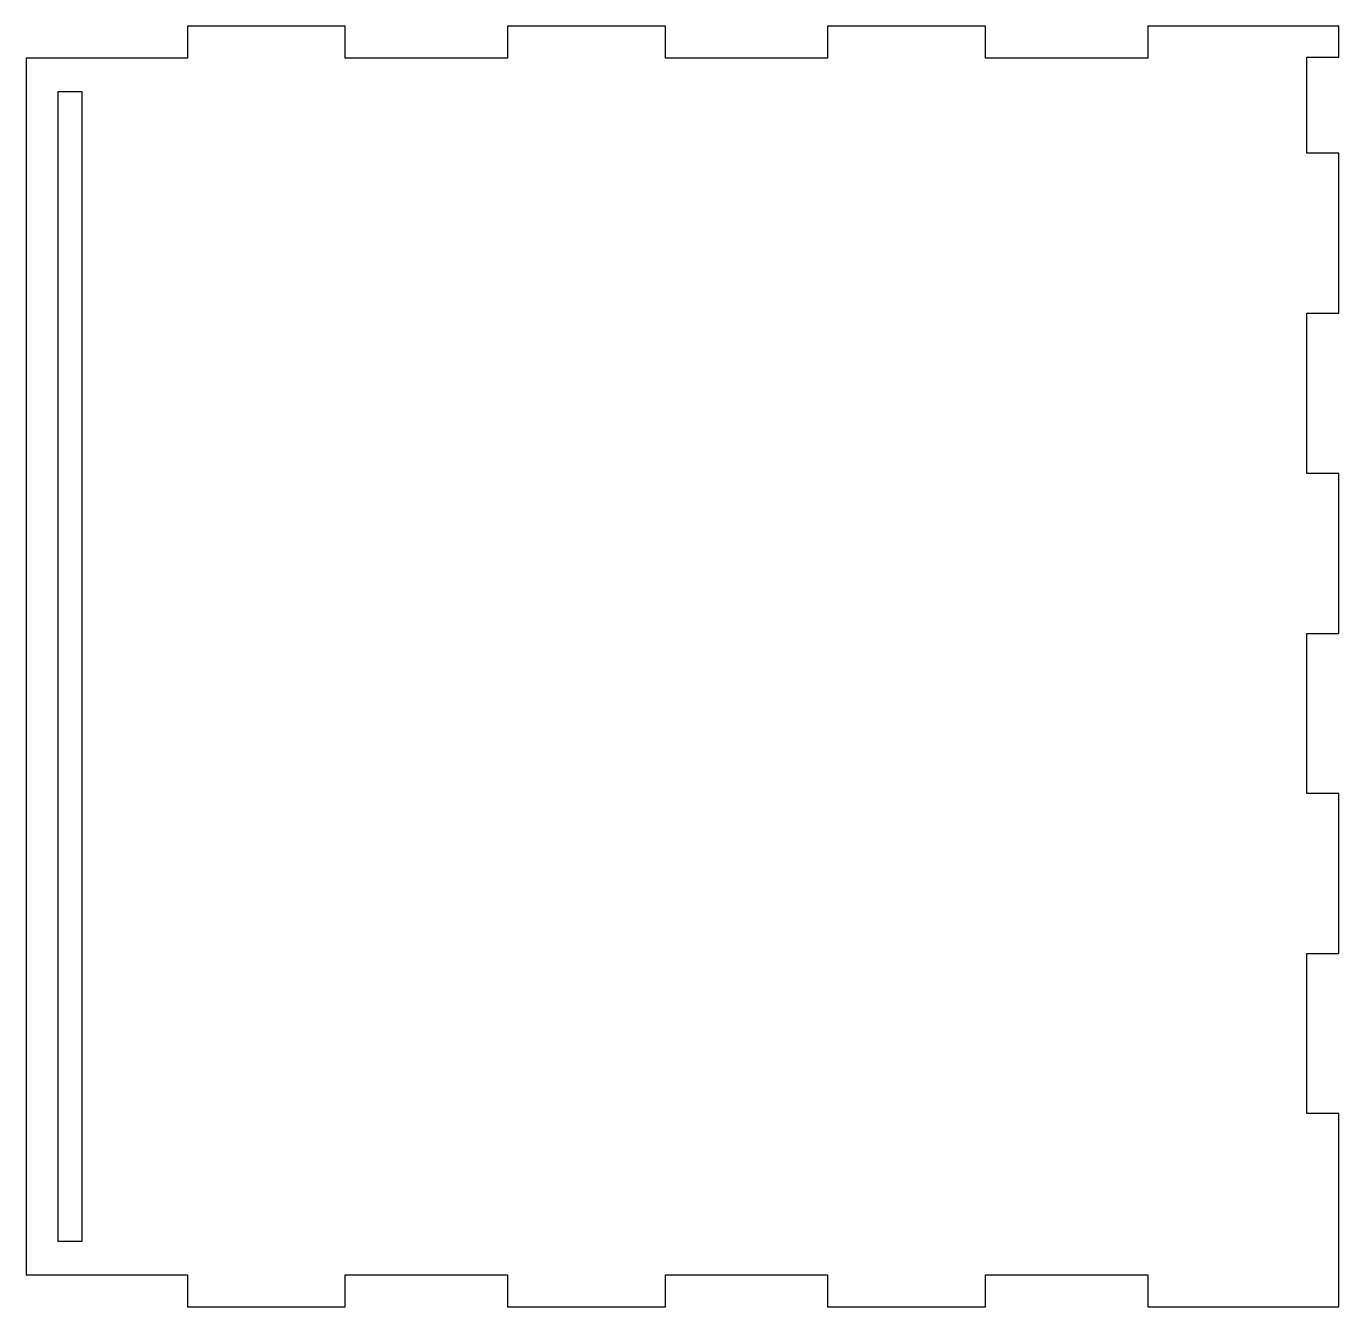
# Model space of a CAD drawing. Header units: millimetres. Extents: x -60 to 63, y -60 to 60.
import ezdxf

# ---------------------------------------------------------------- set-up
doc = ezdxf.new("R2010")
doc.units = ezdxf.units.MM

msp = doc.modelspace()

# ---------------------------------------------------------------- linework, layer by layer
for points in [[(29.9, -60), (29.9, -57), (45.1, -57), (45.1, -60), (63, -60), (63, -41.9), (60, -41.9), (60, -26.9), (63, -26.9), (63, -11.9), (60, -11.9), (60, 3.1), (63, 3.1), (63, 18.1), (60, 18.1), (60, 33.1), (63, 33.1), (63, 48.1), (60, 48.1), (60, 57.1), (63, 57.1), (63, 60), (45.1, 60), (45.1, 57), (29.9, 57), (29.9, 60), (15.1, 60), (15.1, 57), (-0.1, 57), (-0.1, 60), (-14.9, 60), (-14.9, 57), (-30.1, 57), (-30.1, 60), (-44.9, 60), (-44.9, 57), (-60, 57), (-60, -57), (-44.9, -57), (-44.9, -60), (-30.1, -60), (-30.1, -57), (-14.9, -57), (-14.9, -60), (-0.1, -60), (-0.1, -57), (15.1, -57), (15.1, -60)], [(-57, 53.9), (-54.8, 53.9), (-54.8, -53.9), (-57, -53.9)]]:
    msp.add_lwpolyline(points, close=True)

doc.saveas('drawing.dxf')
